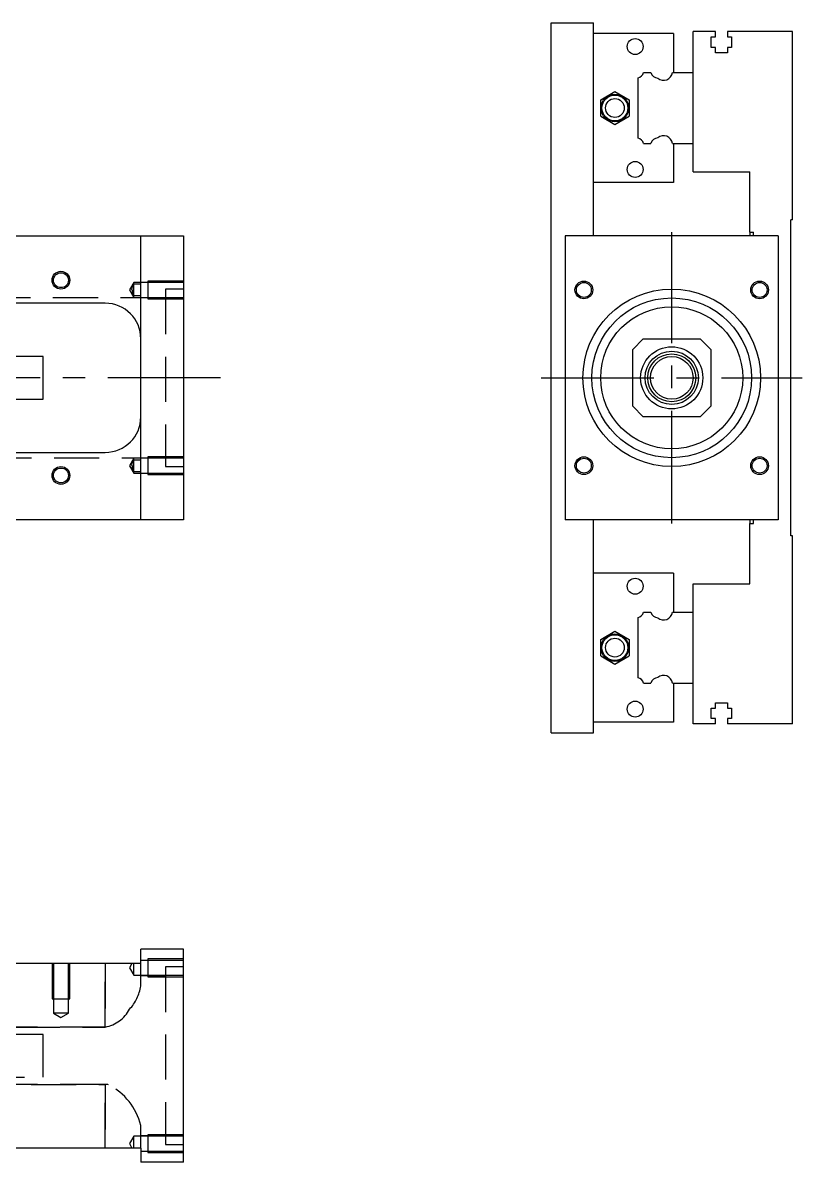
# Model space of a CAD drawing. Extents: x -20 to 632, y -271 to 102.
# Drawn here: x 412.3 to 631.8, y -220.9 to 100 of the extents above; entities that cross this region are included whole.
import ezdxf

# ---------------------------------------------------------------- set-up
doc = ezdxf.new("R2010")
doc.units = 0
doc.linetypes.add('CENTER', pattern=[50.8, 31.75, -6.35, 6.35, -6.35])
doc.linetypes.add('DASHED', pattern=[19.05, 12.7, -6.35])
doc.layers.get('0').update_dxf_attribs({"linetype": 'CONTINUOUS'})
doc.layers.add('CENTER', color=1, linetype='CENTER')

msp = doc.modelspace()

# ---------------------------------------------------------------- linework, layer by layer
at = {"color": 7, "linetype": 'CONTINUOUS'}
for p, q in [((561.04, -100), (561.04, 100)), ((561.04, 100), (573.04, 100)), ((573.04, 40), (573.04, 100)), ((595.54, 97), (573.04, 97)), ((595.54, 97), (595.54, 86)), ((601.04, 86), (601.04, 97.5)), ((607.34, 97.5), (601.04, 97.5)), ((607.34, 96), (607.34, 97.5)), ((610.74, 97.5), (610.74, 96)), ((629.04, 97.5), (610.74, 97.5)), ((629.04, 44.5), (629.04, 97.5)), ((606.19, 96), (607.34, 96)), ((606.19, 93), (606.19, 96)), ((610.74, 96), (611.89, 96)), ((611.89, 96), (611.89, 93)), ((607.34, 93), (606.19, 93)), ((607.34, 91.5), (607.34, 93)), ((610.74, 91.5), (607.34, 91.5)), ((610.74, 93), (610.74, 91.5)), ((611.89, 93), (610.74, 93)), ((585.54, 67.539608), (585.54, 84.460392)), ((587.079608, 86), (589.200392, 86)), ((595.221934, 86), (601.04, 86)), ((601.04, 66), (601.04, 86)), ((601.04, 66), (601.04, 86)), ((575.040002, 78.309401), (579.040002, 80.618802)), ((579.040002, 80.618802), (583.040002, 78.309401)), ((575.040002, 73.690599), (575.040002, 78.309401)), ((583.040002, 78.309401), (583.040002, 73.690599)), ((575.040002, 73.690599), (579.040002, 71.381198)), ((579.040002, 71.381198), (583.040002, 73.690599)), ((587.079608, 66), (589.200392, 66)), ((595.221934, 66), (601.04, 66)), ((595.54, 66), (595.54, 55)), ((601.04, 58), (601.04, 66)), ((601.04, 58), (617.04, 58)), ((617.04, 41), (617.04, 58)), ((595.54, 55), (573.04, 55)), ((629.04, 44.5), (628.54, 44.5)), ((628.54, -44.5), (628.54, 44.5)), ((410, 40), (445.5, 40)), ((445.5, -40), (445.5, 40)), ((445.5, 40), (457.5, 40)), ((457.5, 40), (457.5, -40)), ((565.04, 40), (565.04, -40)), ((625.04, 40), (565.04, 40)), ((617.04, 41), (618.04, 41)), ((617.04, 41), (617.04, 40)), ((618.04, 40), (618.04, 41)), ((625.04, 40), (625.04, -40)), ((435.5, 21), (395, 21)), ((587.04, 11), (584.04, 8)), ((587.04, 11), (603.04, 11)), ((606.04, 8), (603.04, 11)), ((584.04, -8), (584.04, 8)), ((606.04, 8), (606.04, -8)), ((418, 6), (398, 6)), ((418, -6), (418, 6)), ((398, -6), (418, -6)), ((584.04, -8), (587.04, -11)), ((603.04, -11), (606.04, -8)), ((603.04, -11), (587.04, -11)), ((395, -21), (435.5, -21)), ((445.5, -40), (410, -40)), ((457.5, -40), (445.5, -40)), ((625.04, -40), (565.04, -40)), ((573.04, -100), (573.04, -40)), ((617.04, -40), (617.04, -41)), ((617.04, -58), (617.04, -41)), ((617.04, -41), (618.04, -41)), ((618.04, -41), (618.04, -40)), ((629.04, -44.5), (628.54, -44.5)), ((629.04, -97.5), (629.04, -44.5)), ((595.54, -55), (573.04, -55)), ((595.54, -55), (595.54, -66)), ((601.04, -66), (601.04, -58)), ((601.04, -58), (617.04, -58)), ((587.079608, -66), (589.200392, -66)), ((595.221934, -66), (601.04, -66)), ((601.04, -86), (601.04, -66)), ((601.04, -86), (601.04, -66)), ((585.54, -84.460392), (585.54, -67.539608)), ((575.040002, -73.690599), (579.040002, -71.381198)), ((575.040002, -78.309401), (575.040002, -73.690599)), ((579.040002, -71.381198), (583.040002, -73.690599)), ((583.040002, -73.690599), (583.040002, -78.309401)), ((575.040002, -78.309401), (579.040002, -80.618802)), ((579.040002, -80.618802), (583.040002, -78.309401)), ((587.079608, -86), (589.200392, -86)), ((595.221934, -86), (601.04, -86)), ((595.54, -86), (595.54, -97)), ((601.04, -97.5), (601.04, -86)), ((606.19, -93), (607.34, -93)), ((606.19, -96), (606.19, -93)), ((607.34, -91.5), (610.74, -91.5)), ((607.34, -93), (607.34, -91.5)), ((610.74, -91.5), (610.74, -93)), ((610.74, -93), (611.89, -93)), ((611.89, -93), (611.89, -96)), ((607.34, -96), (606.19, -96)), ((607.34, -97.5), (607.34, -96)), ((610.74, -96), (610.74, -97.5)), ((611.89, -96), (610.74, -96)), ((595.54, -97), (573.04, -97)), ((607.34, -97.5), (601.04, -97.5)), ((629.04, -97.5), (610.74, -97.5)), ((561.04, -100), (573.04, -100)), ((445.5, -164.93), (445.5, -160.93)), ((457.5, -160.93), (445.5, -160.93)), ((457.5, -220.93), (457.5, -160.93)), ((445.5, -164.93), (410, -164.93)), ((445.5, -216.93), (410, -216.93)), ((445.5, -216.93), (445.5, -220.93)), ((457.5, -220.93), (445.5, -220.93))]:
    msp.add_line(p, q, dxfattribs=at)
at = {"color": 3, "linetype": 'DASHED'}
for p, q in [((443.5, 26.848738), (442.287564, 24.748738)), ((443.163852, 25.611128), (443.302956, 25.985522)), ((443.302956, 25.985522), (443.5, 26.435254)), ((443.5, 26.435254), (443.5, 26.848738)), ((447.5, 26.848738), (443.5, 26.848738)), ((443.5, 23.06222), (443.5, 26.435794)), ((443.5, 26.435254), (445.5, 26.435254)), ((447.5, 27.248732), (447.5, 22.248742)), ((457.5, 27.248732), (447.5, 27.248732)), ((457.5, 26.848738), (447.5, 26.848738)), ((452.5, 22.5), (383, 22.5)), ((442.287564, 24.748738), (443.5, 22.648738)), ((443.016436, 24.911344), (443.060666, 25.226886)), ((443.060666, 25.226886), (443.163852, 25.611128)), ((443.5, 22.648738), (443.5, 23.06222)), ((445.5, 23.06222), (443.5, 23.06222)), ((443.5, 22.648738), (447.5, 22.648738)), ((447.5, 22.648738), (457.5, 22.648738)), ((452.5, 25), (452.5, -25)), ((457.5, 25), (452.5, 25)), ((447.5, 22.248742), (457.5, 22.248742)), ((447.5, -22.248742), (447.5, -27.248732)), ((457.5, -22.248742), (447.5, -22.248742)), ((383, -22.5), (452.5, -22.5)), ((443.5, -22.648738), (442.287564, -24.748738)), ((442.287564, -24.748738), (443.5, -26.848738)), ((443.016436, -24.586132), (443.060666, -24.27059)), ((443.060666, -24.27059), (443.163852, -23.886348)), ((443.163852, -23.886348), (443.302956, -23.511954)), ((443.302956, -23.511954), (443.5, -23.06222)), ((443.5, -23.06222), (443.5, -22.648738)), ((447.5, -22.648738), (443.5, -22.648738)), ((443.5, -26.435254), (443.5, -23.06168)), ((443.5, -23.06222), (445.5, -23.06222)), ((457.5, -22.648738), (447.5, -22.648738)), ((452.5, -25), (457.5, -25)), ((443.5, -26.848738), (443.5, -26.435254)), ((445.5, -26.435254), (443.5, -26.435254)), ((443.5, -26.848738), (447.5, -26.848738)), ((447.5, -26.848738), (457.5, -26.848738)), ((447.5, -27.248732), (457.5, -27.248732)), ((420.500006, -164.93), (420.500006, -174.93)), ((420.9, -164.93), (420.9, -174.93)), ((425.1, -174.93), (425.1, -164.93)), ((425.499994, -174.93), (425.499994, -164.93)), ((435.5, -164.93), (435.5, -182.852252)), ((435.5, -182.852252), (435.5, -164.93)), ((443.009982, -164.93), (442.287564, -166.181262)), ((442.287564, -166.181262), (443.5, -168.281262)), ((443.5, -168.281262), (443.5, -164.93)), ((447.5, -164.081262), (445.5, -164.081262)), ((445.5, -171.302214), (445.5, -164.93)), ((447.5, -163.681268), (447.5, -168.681258)), ((457.5, -163.681268), (447.5, -163.681268)), ((457.5, -164.081262), (447.5, -164.081262)), ((452.5, -165.93), (452.5, -215.93)), ((457.5, -165.93), (452.5, -165.93)), ((443.5, -168.281262), (447.5, -168.281262)), ((452.5, -168.43), (445.5, -168.43)), ((447.5, -168.281262), (457.5, -168.281262)), ((447.5, -168.681258), (457.5, -168.681258)), ((420.500006, -174.93), (425.499994, -174.93)), ((420.9, -174.93), (420.9, -178.93)), ((425.1, -178.93), (425.1, -174.93)), ((425.1, -178.93), (420.9, -178.93)), ((420.9, -178.93), (423, -180.142436)), ((423, -180.142436), (425.1, -178.93)), ((435.5, -182.852252), (395, -182.852252)), ((410, -182.852252), (435.5, -182.852252)), ((418, -184.93), (400, -184.93)), ((418, -190.93), (418, -184.93)), ((418, -196.93), (418, -190.93)), ((400, -196.93), (418, -196.93)), ((435.5, -199.007748), (395.562908, -199.007748)), ((395.562908, -199.007748), (435.5, -199.007748)), ((435.5, -199.007748), (435.5, -216.93)), ((435.5, -216.93), (435.5, -199.007748)), ((435.847748, -199.023532), (435.5, -199.007748)), ((436.192382, -199.069862), (435.847748, -199.023532)), ((436.427222, -199.118996), (436.192382, -199.069862)), ((445.5, -216.93), (445.5, -210.557786)), ((443.5, -213.578738), (442.287564, -215.678738)), ((443.5, -216.93), (443.5, -213.578738)), ((447.5, -213.578738), (443.5, -213.578738)), ((445.5, -213.43), (452.5, -213.43)), ((447.5, -213.178742), (447.5, -218.178732)), ((457.5, -213.178742), (447.5, -213.178742)), ((457.5, -213.578738), (447.5, -213.578738)), ((442.287564, -215.678738), (443.009982, -216.93)), ((445.5, -217.778738), (447.5, -217.778738)), ((447.5, -217.778738), (457.5, -217.778738)), ((447.5, -218.178732), (457.5, -218.178732)), ((452.5, -215.93), (457.5, -215.93))]:
    msp.add_line(p, q, dxfattribs=at)
at = {"color": 7, "linetype": 'CONTINUOUS'}
for centre, radius in [((584.740002, 93.300001), 2.25), ((579.040002, 76), 3.875), ((579.040002, 76), 3.643013), ((579.040002, 76), 2.65), ((584.740002, 58.699999), 2.25), ((423, 27.5), 2.1), ((570.291262, 24.748738), 2.1), ((619.788738, 24.748738), 2.1), ((595.04, 0), 25), ((595.04, 0), 22.5), ((595.04, 0), 20), ((595.04, 0), 8.75), ((595.04, 0), 7.5), ((595.04, 0), 6.75), ((595.04, 0), 6), ((423, -27.5), 2.1), ((570.291262, -24.748738), 2.1), ((619.788738, -24.748738), 2.1), ((584.740002, -58.699999), 2.25), ((579.040002, -76), 3.875), ((579.040002, -76), 3.643013), ((579.040002, -76), 2.65), ((584.740002, -93.300001), 2.25)]:
    msp.add_circle(centre, radius, dxfattribs=at)
at = {"color": 3, "linetype": 'CONTINUOUS'}
for centre in [(423, 27.5), (570.291262, 24.748738), (619.788738, 24.748738), (570.291262, -24.748738), (619.788738, -24.748738), (423, -27.5)]:
    msp.add_circle(centre, 2.5, dxfattribs=at)
at = {"color": 7, "linetype": 'CONTINUOUS'}
for centre, radius, start, end in [((585.04, 86.5), 2.1, 283.774147, 346.225853), ((591.24, 86.5), 2.1, 193.774147, 266.465409), ((592.74, 86.3), 2.5, 229.323534, 353.107897), ((585.04, 65.5), 2.1, 13.774147, 76.225853), ((591.24, 65.5), 2.1, 93.534591, 166.225853), ((592.74, 65.7), 2.5, 6.892103, 130.676466), ((435.5, 11), 10, 0, 90), ((435.5, -11), 10, 270, 0), ((585.04, -65.5), 2.1, 283.774147, 346.225853), ((591.24, -65.5), 2.1, 193.774147, 266.465409), ((592.74, -65.7), 2.5, 229.323534, 353.107897), ((585.04, -86.5), 2.1, 13.774147, 76.225853), ((591.24, -86.5), 2.1, 93.534591, 166.225853), ((592.74, -86.3), 2.5, 6.892103, 130.676466)]:
    msp.add_arc(centre, radius, start, end, dxfattribs=at)
at = {"color": 3, "linetype": 'DASHED'}
for centre, radius, start, end in [((446.951784, 24.952686), 3.935565, 180.60188226, 208.70854311), ((446.95178, -24.544789), 3.935561, 180.60189743, 208.70855827), ((432.931847, -169.249618), 12.734662, 317.63564126, 350.72450175), ((433.680594, -173.202647), 9.819629, 280.67760453, 331.88034487), ((428.4387, -214.772635), 17.574211, 13.87659517, 62.96341554)]:
    msp.add_arc(centre, radius, start, end, dxfattribs=at)
at = {"layer": 'CENTER', "color": 1, "linetype": 'CENTER'}
for p, q in [((595.04, -41), (595.04, 41)), ((467.945, 0), (-20, 0)), ((558.29, 0), (631.79, 0))]:
    msp.add_line(p, q, dxfattribs=at)

doc.saveas('drawing.dxf')
